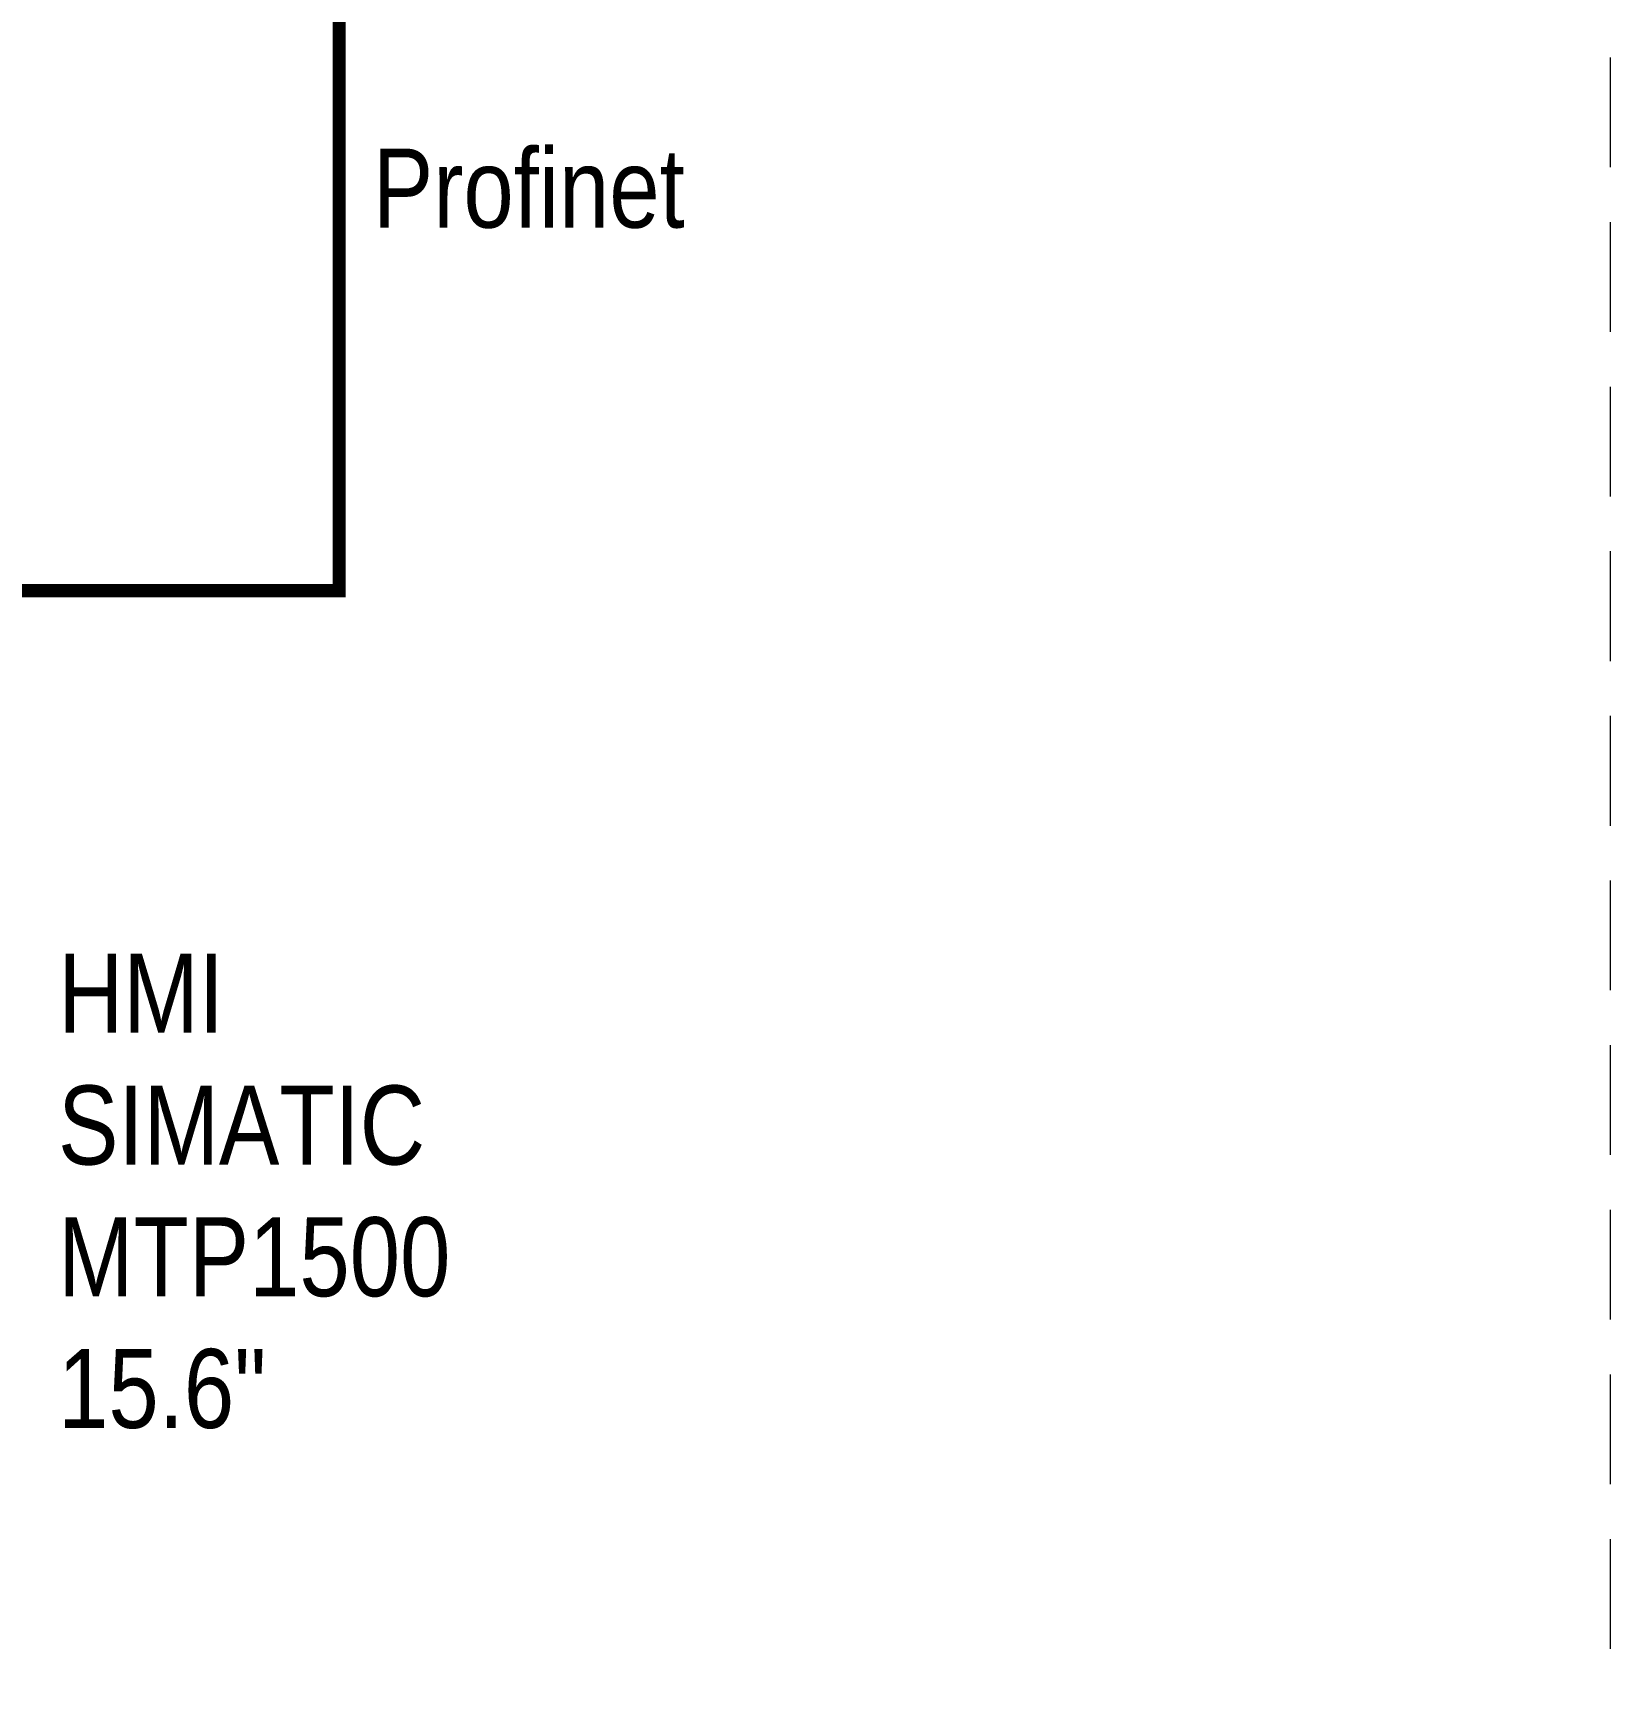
# Model space of a CAD drawing. Header units: inches. Extents: x 9220 to 92460, y -39241 to 4813.
# Drawn here: x 74955.6 to 75314.9, y -34225.2 to -33850.6 of the extents above; entities that cross this region are included whole.
import ezdxf

# ---------------------------------------------------------------- set-up
doc = ezdxf.new("R2010")
doc.units = ezdxf.units.IN
doc.header["$MEASUREMENT"] = 0
doc.linetypes.add('ACAD_ISO03W100', pattern=[30, 12, -18])
doc.linetypes.add('HIDDEN', pattern=[0.375, 0.25, -0.125])
doc.layers.add('SI-General', color=7, linetype='Continuous', lineweight=5)
doc.layers.add('SI-TOPOLOGY-Ethernet', color=7, linetype='Continuous', lineweight=13, true_color=0x3cf000)
doc.styles.add('OPIS', font='ARIALN.TTF')

msp = doc.modelspace()

# ---------------------------------------------------------------- linework, layer by layer
at = {"layer": 'SI-General', "color": 0, "linetype": 'HIDDEN', "ltscale": 100}
msp.add_lwpolyline([(74370.22, -33368.71), (75314.95, -33368.71), (75314.95, -34494.68), (74370.22, -34494.68)], close=True, dxfattribs=at)
at = {"layer": 'SI-TOPOLOGY-Ethernet', "linetype": 'ACAD_ISO03W100', "ltscale": 0.01, "const_width": 3, "flags": 128}
msp.add_lwpolyline([(75025.41, -33832.34), (75025.41, -33977.66), (74882.58, -33977.66), (74882.58, -34053.74)], dxfattribs=at)

# ---------------------------------------------------------------- texts
at = {"ltscale": 0.01, "insert": (74961.35, -34060.39), "char_height": 18, "width": 87.8789, "attachment_point": 1, "style": 'OPIS'}
msp.add_mtext('HMI{\\fArial Narrow|b0|i0|c238|p34;^JSIMATIC^JMTP1500^J15.6"}', dxfattribs=at)
at = {"layer": 'SI-General', "color": 0, "insert": (75068.61, -33895.24), "char_height": 18, "width": 79.3839, "attachment_point": 8, "style": 'OPIS'}
msp.add_mtext('Profinet', dxfattribs=at)

doc.saveas('drawing.dxf')
